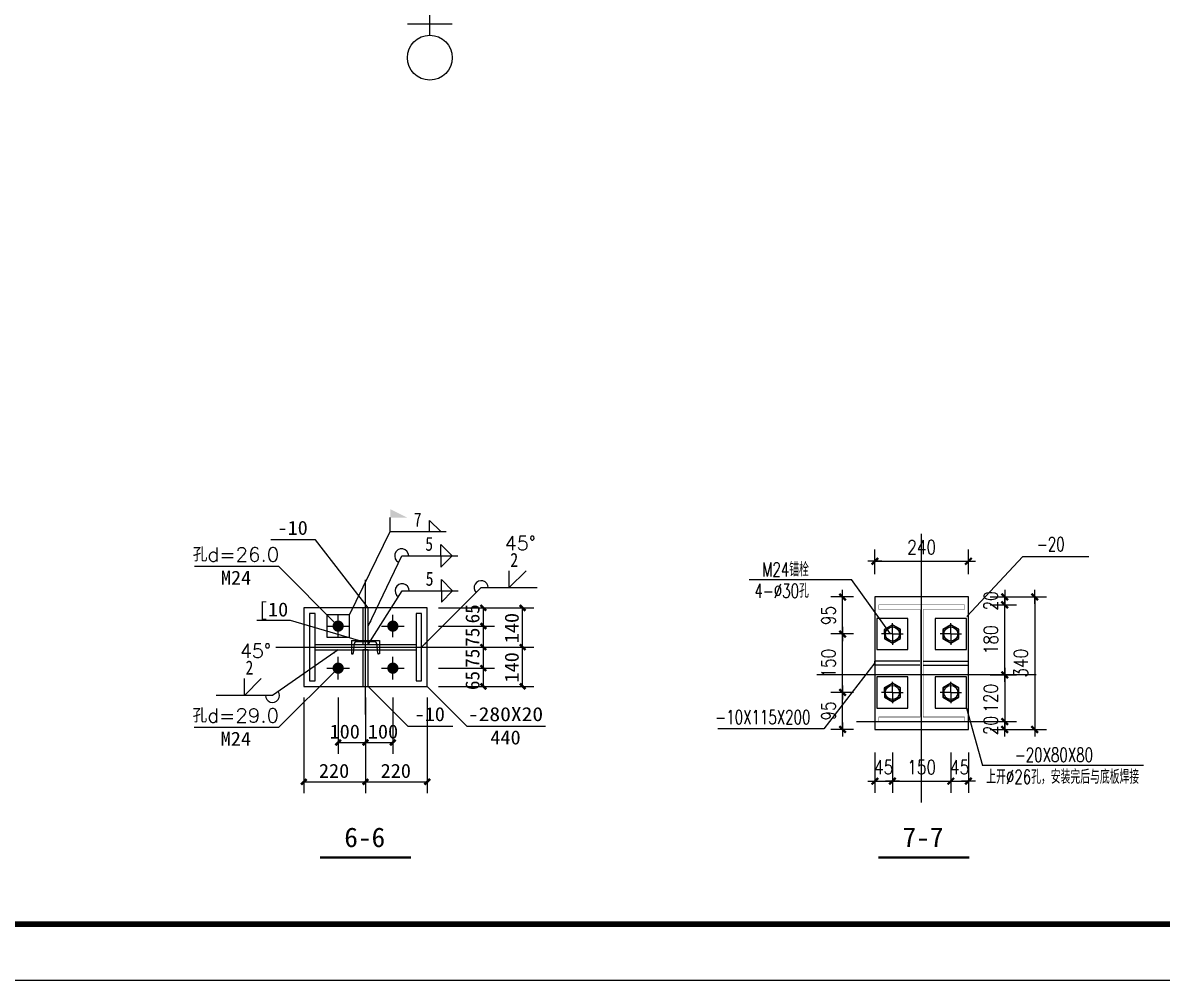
# Model space of a CAD drawing. Extents: x 36360094 to 36697644, y 75306 to 425482.
# Drawn here: x 36664272 to 36684577, y 337289 to 354354 of the extents above; entities that cross this region are included whole.
import ezdxf
from ezdxf.enums import TextEntityAlignment as Align

# ---------------------------------------------------------------- set-up
doc = ezdxf.new("R2010")
doc.units = 0
doc.header["$LTSCALE"] = 1000
doc.header["$MEASUREMENT"] = 0
doc.linetypes.add('DOTE', pattern=[2.42, 2, -0.2, 0.02, -0.2])
doc.layers.get('0').update_dxf_attribs({"linetype": 'CONTINUOUS'})
for name, color, linetype in [('10', 7, 'CONTINUOUS'), ('1000', 2, 'CONTINUOUS'), ('112', 253, 'CONTINUOUS'), ('AXIS', 3, 'CONTINUOUS'), ('DIM_SYMB', 3, 'CONTINUOUS'), ('PUB_TITLE', 4, 'CONTINUOUS'), ('字符串标注', 253, 'CONTINUOUS'), ('尺寸标注', 253, 'CONTINUOUS'), ('标注', 4, 'CONTINUOUS'), ('焊缝标注', 253, 'CONTINUOUS'), ('编号标注', 253, 'CONTINUOUS'), ('螺栓孔标注', 253, 'CONTINUOUS'), ('轴线', 253, 'CONTINUOUS'), ('钢板标注', 253, 'CONTINUOUS'), ('门窗', 4, 'CONTINUOUS')]:
    doc.layers.add(name, color=color, linetype=linetype)
doc.styles.add('_HZTXT', font='txt.shx', dxfattribs={"width": 0.8, "bigfont": 'hztxt.shx'})
doc.styles.add('DIM_FONT', font='SIMPLEX.shx', dxfattribs={"width": 0.8})
doc.styles.add('DX', font='romans.shx', dxfattribs={"bigfont": 'hztxt.shx'})

# ---------------------------------------------------------------- blocks, each defined once
blk = doc.blocks.new('_DIMX')
blk.add_line((-150, 0), (150, 0))
at = {"const_width": 50}
blk.add_lwpolyline([(-70, -70), (70, 70)], dxfattribs=at)

msp = doc.modelspace()

# ---------------------------------------------------------------- linework, layer by layer
for p, q in [((36680261.8, 342973.8, 916.7), (36679456.3, 342973.8, 916.7)), ((36679456.3, 342904.3, 916.7), (36679456.3, 342973.8, 916.7)), ((36680317.4, 342973.8, 916.7), (36681122.9, 342973.8, 916.7)), ((36681122.9, 342904.3, 916.7), (36681122.9, 342973.8, 916.7)), ((36680261.8, 342904.3, 916.7), (36679456.3, 342904.3, 916.7)), ((36680317.4, 342904.3, 916.7), (36681122.9, 342904.3, 916.7))]:
    msp.add_line(p, q)
at = {"elevation": 916.7}
msp.add_lwpolyline([(36681122.9, 341758.5), (36681122.9, 344119.6), (36679456.3, 344119.6), (36679456.3, 341758.5)], close=True, dxfattribs=at)
at = {"const_width": 6.94, "elevation": 916.7}
msp.add_lwpolyline([(36680261.8, 341980.7), (36679525.7, 341980.7), (36679525.7, 341897.4), (36681053.5, 341897.4), (36681053.5, 341980.7), (36680317.4, 341980.7), (36680317.4, 343897.4), (36681053.5, 343897.4), (36681053.5, 343980.7), (36679525.7, 343980.7), (36679525.7, 343897.4), (36680261.8, 343897.4)], close=True, dxfattribs=at)
at = {"color": 2, "elevation": 916.7}
for points in [[(36679624.6, 343541.9), (36679625.7, 343376.1), (36679769.8, 343294.1), (36679912.9, 343377.9), (36679911.8, 343543.7), (36679767.7, 343625.7)], [(36679631.6, 343537.9), (36679632.6, 343380.1), (36679769.7, 343302.1), (36679905.9, 343381.8), (36679904.9, 343539.6), (36679767.8, 343617.7)], [(36680666.3, 343541.9), (36680667.3, 343376.1), (36680811.5, 343294.1), (36680954.5, 343377.9), (36680953.5, 343543.7), (36680809.4, 343625.7)], [(36680673.3, 343537.9), (36680674.3, 343380.1), (36680811.4, 343302.1), (36680947.6, 343381.8), (36680946.6, 343539.6), (36680809.4, 343617.7)], [(36679624.6, 342500.2), (36679625.7, 342334.4), (36679769.8, 342252.4), (36679912.9, 342336.2), (36679911.8, 342502), (36679767.7, 342584)], [(36679631.6, 342496.2), (36679632.6, 342338.5), (36679769.7, 342260.4), (36679905.9, 342340.2), (36679904.9, 342497.9), (36679767.8, 342576)], [(36680666.3, 342500.2), (36680667.3, 342334.4), (36680811.5, 342252.4), (36680954.5, 342336.2), (36680953.5, 342502), (36680809.4, 342584)], [(36680673.3, 342496.2), (36680674.3, 342338.5), (36680811.4, 342260.4), (36680947.6, 342340.2), (36680946.6, 342497.9), (36680809.4, 342576)]]:
    msp.add_lwpolyline(points, close=True, dxfattribs=at)
for centre in [(36679768.8, 343459.9, 916.7), (36680810.4, 343459.9, 916.7), (36679768.8, 342418.2, 916.7), (36680810.4, 342418.2, 916.7)]:
    msp.add_circle(centre, 125)
at = {"layer": '10', "color": 7, "linetype": 'ByBlock'}
for p, q in [((36669892, 343400.5, 500), (36669892, 343800.5, 500)), ((36670867, 343400.5, 500), (36670867, 343800.5, 500)), ((36669692, 343600.5, 500), (36670092, 343600.5, 500)), ((36670667, 343600.5, 500), (36671067, 343600.5, 500)), ((36669892, 342650.5, 500), (36669892, 343050.5, 500)), ((36670867, 342650.5, 500), (36670867, 343050.5, 500)), ((36669692, 342850.5, 500), (36670092, 342850.5, 500)), ((36670667, 342850.5, 500), (36671067, 342850.5, 500))]:
    msp.add_line(p, q, dxfattribs=at)
at = {"layer": '10', "const_width": 100, "elevation": 500}
for points in [[(36669942, 343600.5, 1), (36669842, 343600.5, 1), (36669942, 343600.5, 1)], [(36670917, 343600.5, 1), (36670817, 343600.5, 1), (36670917, 343600.5, 1)], [(36669942, 342850.5, 1), (36669842, 342850.5, 1), (36669942, 342850.5, 1)], [(36670917, 342850.5, 1), (36670817, 342850.5, 1), (36670917, 342850.5, 1)]]:
    msp.add_lwpolyline(points, format="xyb", close=True, dxfattribs=at)
at = {"layer": '10', "const_width": 45, "elevation": 500}
for points in [[(36669569.5, 339475.5), (36671189.5, 339475.5)], [(36679518.2, 339475.5), (36681138.2, 339475.5)]]:
    msp.add_lwpolyline(points, dxfattribs=at)
at = {"layer": '1000', "elevation": 500}
for points in [[(36671479.5, 343925.5), (36669279.5, 343925.5)], [(36669279.5, 343925.5), (36669279.5, 342525.5)], [(36670092, 343800.5), (36669692, 343800.5)], [(36669692, 343800.5), (36669692, 343400.5)], [(36670092, 343400.5), (36670092, 343800.5)], [(36670429.5, 343925.5), (36670329.5, 343925.5)], [(36670329.5, 343925.5), (36670329.5, 343275.5)], [(36670429.5, 343275.5), (36670429.5, 343925.5)], [(36671479.5, 342525.5), (36671479.5, 343925.5)], [(36669692, 343400.5), (36670092, 343400.5)], [(36670329.5, 343275.5), (36670429.5, 343275.5)], [(36670429.5, 343175.5), (36670329.5, 343175.5)], [(36670329.5, 343175.5), (36670329.5, 342525.5)], [(36670429.5, 342525.5), (36670429.5, 343175.5)], [(36669279.5, 342525.5), (36671479.5, 342525.5)], [(36670329.5, 342525.5), (36670429.5, 342525.5)]]:
    msp.add_lwpolyline(points, dxfattribs=at)
at = {"layer": '112'}
msp.add_circle((36671525.7, 353732.5, 200), 400, dxfattribs=at)
at = {"layer": 'AXIS'}
for p, q in [((36679456.3, 344528.3, 500), (36679456.3, 344964.6, 500)), ((36681122.9, 344528.3, 500), (36681122.9, 344964.6, 500)), ((36679457.1, 344756.2, 500), (36681122.1, 344756.2, 500)), ((36679077.6, 344119.6, 916.7), (36678673.3, 344119.6, 916.7)), ((36678881.7, 343460.7, 916.7), (36678881.7, 344118.8, 916.7)), ((36681510.6, 344119.6, 916.7), (36681979, 344119.6, 916.7)), ((36681510.6, 343980.7, 916.7), (36681979, 343980.7, 916.7)), ((36681510.6, 343980.7, 916.7), (36681979, 343980.7, 916.7)), ((36681645, 344119.6, 916.7), (36682513.3, 344119.6, 916.7)), ((36681770.7, 344120.4, 916.7), (36681770.7, 344121.3, 916.7)), ((36681770.7, 343980.7, 916.7), (36681770.7, 344119.6, 916.7)), ((36681770.7, 342731.7, 916.7), (36681770.7, 343979.9, 916.7)), ((36681770.7, 343979.9, 916.7), (36681770.7, 343979, 916.7)), ((36682304.9, 344118.8, 916.7), (36682304.9, 341759.3, 916.7)), ((36679077.6, 343459.9, 916.7), (36678673.3, 343459.9, 916.7)), ((36679077.6, 343459.9, 916.7), (36678673.3, 343459.9, 916.7)), ((36678881.7, 342419, 916.7), (36678881.7, 343459, 916.7)), ((36681510.6, 342730.8, 916.7), (36681979, 342730.8, 916.7)), ((36681510.6, 342730.8, 916.7), (36681979, 342730.8, 916.7)), ((36681770.7, 342730, 916.7), (36681770.7, 341898.2, 916.7)), ((36679077.6, 342418.2, 916.7), (36678673.3, 342418.2, 916.7)), ((36679077.6, 342418.2, 916.7), (36678673.3, 342418.2, 916.7)), ((36678881.7, 341759.3, 916.7), (36678881.7, 342417.4, 916.7)), ((36679077.6, 341758.5, 916.7), (36678673.3, 341758.5, 916.7)), ((36681510.6, 341897.4, 916.7), (36681979, 341897.4, 916.7)), ((36681510.6, 341897.4, 916.7), (36681979, 341897.4, 916.7)), ((36681510.6, 341758.5, 916.7), (36681979, 341758.5, 916.7)), ((36681645, 341758.5, 916.7), (36682513.3, 341758.5, 916.7)), ((36681770.7, 341898.2, 916.7), (36681770.7, 341899, 916.7)), ((36681770.7, 341758.5, 916.7), (36681770.7, 341897.4, 916.7)), ((36681770.7, 341757.7, 916.7), (36681770.7, 341756.8, 916.7)), ((36679456.3, 341345.7, 500), (36679456.3, 340628.6, 500)), ((36679768.8, 341345.7, 916.7), (36679768.8, 340628.6, 916.7)), ((36679768.8, 341345.7, 500), (36679768.8, 340628.6, 500)), ((36680810.4, 341345.7, 916.7), (36680810.4, 340628.6, 916.7)), ((36680810.4, 341345.7, 500), (36680810.4, 340628.6, 500)), ((36681122.9, 341345.7, 500), (36681122.9, 340628.6, 500)), ((36679455.4, 340837, 500), (36679454.6, 340837, 500)), ((36679456.3, 340837, 500), (36679768.8, 340837, 500)), ((36679769.6, 340837, 916.7), (36680809.6, 340837, 916.7)), ((36679769.6, 340837, 500), (36679770.4, 340837, 500)), ((36680809.6, 340837, 500), (36680808.8, 340837, 500)), ((36680810.4, 340837, 500), (36681122.9, 340837, 500)), ((36681123.8, 340837, 500), (36681124.6, 340837, 500))]:
    msp.add_line(p, q, dxfattribs=at)
at = {"layer": 'DIM_SYMB', "linetype": 'DOTE'}
msp.add_line((36671525.7, 354132.5), (36671525.7, 376724), dxfattribs=at)
at = {"layer": 'DIM_SYMB'}
msp.add_line((36671925.7, 354332.5), (36671125.7, 354332.5), dxfattribs=at)
at = {"layer": 'PUB_TITLE'}
msp.add_lwpolyline([(36623344.3, 337288.6), (36697644.3, 337288.6), (36697644.3, 379288.6), (36623344.3, 379288.6)], close=True, dxfattribs=at)
at = {"layer": 'PUB_TITLE', "const_width": 100}
msp.add_lwpolyline([(36625844.3, 338288.6), (36696644.3, 338288.6), (36696644.3, 378288.6), (36625844.3, 378288.6)], close=True, dxfattribs=at)
at = {"layer": '字符串标注', "color": 253, "linetype": 'ByBlock'}
for p, q in [((36669042.1, 343702.3, 500), (36668442.1, 343702.3, 500)), ((36670254.5, 343345.5, 500), (36669042.1, 343702.3, 500))]:
    msp.add_line(p, q, dxfattribs=at)
at = {"layer": '字符串标注', "const_width": 10, "elevation": 500}
msp.add_lwpolyline([(36670259.5, 343345.5, 1), (36670249.5, 343345.5, 1), (36670259.5, 343345.5, 1)], format="xyb", close=True, dxfattribs=at)
at = {"layer": '尺寸标注', "color": 253, "linetype": 'ByBlock'}
for p, q in [((36671679.5, 343925.5, 500), (36672679.5, 343925.5, 500)), ((36671679.5, 343925.5, 500), (36673379.5, 343925.5, 500)), ((36671679.5, 343600.5, 500), (36672679.5, 343600.5, 500)), ((36671679.5, 343600.5, 500), (36672679.5, 343600.5, 500)), ((36671679.5, 343225.5, 500), (36672679.5, 343225.5, 500)), ((36671679.5, 343225.5, 500), (36672679.5, 343225.5, 500)), ((36671679.5, 343225.5, 500), (36673379.5, 343225.5, 500)), ((36671679.5, 343225.5, 500), (36673379.5, 343225.5, 500)), ((36671679.5, 342850.5, 500), (36672679.5, 342850.5, 500)), ((36671679.5, 342850.5, 500), (36672679.5, 342850.5, 500)), ((36671679.5, 342525.5, 500), (36672679.5, 342525.5, 500)), ((36671679.5, 342525.5, 500), (36673379.5, 342525.5, 500)), ((36669279.5, 342325.5, 500), (36669279.5, 340625.5, 500)), ((36669892, 342325.5, 500), (36669892, 341325.5, 500)), ((36670379.5, 342325.5, 500), (36670379.5, 341325.5, 500)), ((36670379.5, 342325.5, 500), (36670379.5, 341325.5, 500)), ((36670379.5, 342325.5, 500), (36670379.5, 340625.5, 500)), ((36670379.5, 342325.5, 500), (36670379.5, 340625.5, 500)), ((36670867, 342325.5, 500), (36670867, 341325.5, 500)), ((36671479.5, 342325.5, 500), (36671479.5, 340625.5, 500))]:
    msp.add_line(p, q, dxfattribs=at)
at = {"layer": '尺寸标注'}
for p, q in [((36672479.5, 343600.5, 500), (36672479.5, 343925.5, 500)), ((36673179.5, 343225.5, 500), (36673179.5, 343925.5, 500)), ((36672479.5, 343225.5, 500), (36672479.5, 343600.5, 500)), ((36672479.5, 342850.5, 500), (36672479.5, 343225.5, 500)), ((36673179.5, 342525.5, 500), (36673179.5, 343225.5, 500)), ((36672479.5, 342525.5, 500), (36672479.5, 342850.5, 500)), ((36669892, 341525.5, 500), (36670379.5, 341525.5, 500)), ((36670379.5, 341525.5, 500), (36670867, 341525.5, 500)), ((36669279.5, 340825.5, 500), (36670379.5, 340825.5, 500)), ((36670379.5, 340825.5, 500), (36671479.5, 340825.5, 500))]:
    msp.add_line(p, q, dxfattribs=at)
at = {"layer": '尺寸标注', "const_width": 45, "elevation": 500}
for points in [[(36672429.5, 343975.5), (36672529.5, 343875.5)], [(36673129.5, 343975.5), (36673229.5, 343875.5)], [(36672429.5, 343650.5), (36672529.5, 343550.5)], [(36672429.5, 343650.5), (36672529.5, 343550.5)], [(36672429.5, 343275.5), (36672529.5, 343175.5)], [(36672429.5, 343275.5), (36672529.5, 343175.5)], [(36673129.5, 343275.5), (36673229.5, 343175.5)], [(36673129.5, 343275.5), (36673229.5, 343175.5)], [(36672429.5, 342900.5), (36672529.5, 342800.5)], [(36672429.5, 342900.5), (36672529.5, 342800.5)], [(36672429.5, 342575.5), (36672529.5, 342475.5)], [(36673129.5, 342575.5), (36673229.5, 342475.5)], [(36669842, 341475.5), (36669942, 341575.5)], [(36670329.5, 341475.5), (36670429.5, 341575.5)], [(36670329.5, 341475.5), (36670429.5, 341575.5)], [(36670817, 341475.5), (36670917, 341575.5)], [(36669229.5, 340775.5), (36669329.5, 340875.5)], [(36670329.5, 340775.5), (36670429.5, 340875.5)], [(36670329.5, 340775.5), (36670429.5, 340875.5)], [(36671429.5, 340775.5), (36671529.5, 340875.5)]]:
    msp.add_lwpolyline(points, dxfattribs=at)
at = {"layer": '尺寸标注', "color": 3, "elevation": 500}
for points in [[(36669479.5, 343825.5), (36669379.5, 343825.5)], [(36669379.5, 343825.5), (36669379.5, 342625.5)], [(36669479.5, 342625.5), (36669479.5, 343825.5)], [(36671379.5, 343825.5), (36671279.5, 343825.5)], [(36671279.5, 343825.5), (36671279.5, 342625.5)], [(36671379.5, 342625.5), (36671379.5, 343825.5)], [(36669479.5, 343275.5), (36671279.5, 343275.5)], [(36669479.5, 343175.5), (36671279.5, 343175.5)], [(36669379.5, 342625.5), (36669479.5, 342625.5)], [(36671279.5, 342625.5), (36671379.5, 342625.5)]]:
    msp.add_lwpolyline(points, dxfattribs=at)
at = {"layer": '标注'}
for p, q in [((36681096.9, 343774.4, 916.7), (36682091.9, 344838.8, 916.7)), ((36682091.9, 344838.8, 916.7), (36683266.9, 344838.8, 916.7)), ((36677213.4, 344429.4, 916.7), (36679042.3, 344429.4, 916.7)), ((36679734, 343459.9, 916.7), (36679042.3, 344429.4, 916.7)), ((36679454.9, 342943, 916.7), (36678549.8, 341768, 916.7)), ((36681088.2, 342140.4, 916.7), (36681372.1, 341115.6, 916.7)), ((36678549.8, 341768, 916.7), (36676658.1, 341768, 916.7)), ((36684243, 341115.6, 916.7), (36681372.1, 341115.6, 916.7))]:
    msp.add_line(p, q, dxfattribs=at)
at = {"layer": '焊缝标注', "color": 253, "linetype": 'ByBlock'}
for p, q in [((36670819.5, 345284.8, 500), (36670819.5, 345534.8, 500)), ((36671519.5, 345484.8, 500), (36671719.5, 345284.8, 500)), ((36671519.5, 345284.8, 500), (36671519.5, 345484.8, 500)), ((36670819.5, 345284.8, 500), (36671819.5, 345284.8, 500)), ((36671723.9, 345052.8, 500), (36671923.9, 344852.8, 500)), ((36671723.9, 344852.8, 500), (36671723.9, 345052.8, 500)), ((36671023.9, 344852.8, 500), (36672023.9, 344852.8, 500)), ((36671723.9, 344652.8, 500), (36671923.9, 344852.8, 500)), ((36671723.9, 344852.8, 500), (36671723.9, 344652.8, 500)), ((36672940.6, 344285.7, 500), (36672940.6, 344585.7, 500)), ((36672940.6, 344285.7, 500), (36673240.6, 344585.7, 500)), ((36671731.7, 344430.1, 500), (36671931.7, 344230.1, 500)), ((36671731.7, 344230.1, 500), (36671731.7, 344430.1, 500)), ((36671031.7, 344230.1, 500), (36672031.7, 344230.1, 500)), ((36671731.7, 344030.1, 500), (36671931.7, 344230.1, 500)), ((36671731.7, 344230.1, 500), (36671731.7, 344030.1, 500)), ((36672440.6, 344285.7, 500), (36673440.6, 344285.7, 500)), ((36668220.6, 342366.1, 500), (36668220.6, 342666.1, 500)), ((36668220.6, 342366.1, 500), (36668520.6, 342666.1, 500)), ((36668720.6, 342366.1, 500), (36667720.6, 342366.1, 500))]:
    msp.add_line(p, q, dxfattribs=at)
at = {"layer": '焊缝标注'}
for p, q in [((36670092, 343800.5, 500), (36670819.5, 345284.8, 500)), ((36670429.5, 343600.5, 500), (36671023.9, 344852.8, 500)), ((36670429.5, 343275.5, 500), (36671031.7, 344230.1, 500)), ((36671379.5, 343225.5, 500), (36672440.6, 344285.7, 500)), ((36669892, 343175.5, 500), (36668720.6, 342366.1, 500))]:
    msp.add_line(p, q, dxfattribs=at)
for centre, start, end in [((36671023.9, 344852.8, 500), 0, 244.60914), ((36672440.6, 344285.7, 500), 0, 224.97719), ((36671031.7, 344230.1, 500), 0, 237.75263), ((36668720.6, 342366.1, 500), 179.99999, 34.64548)]:
    msp.add_arc(centre, 125, start, end, dxfattribs=at)
for points in [[(36670819.5, 345534.8, 500), (36671119.5, 345534.8, 500), (36670819.5, 345684.8, 500)], [(36670092, 343800.5, 500), (36670149.5, 343883.7, 500), (36670122.5, 343896.9, 500)], [(36670429.5, 343600.5, 500), (36670485.9, 343684.4, 500), (36670458.8, 343697.3, 500)], [(36670429.5, 343275.5, 500), (36670495.5, 343352.1, 500), (36670470.2, 343368.1, 500)], [(36669892, 343175.5, 500), (36669801.2, 343131, 500), (36669818.3, 343106.3, 500)], [(36671379.5, 343225.5, 500), (36671460.8, 343285.6, 500), (36671439.6, 343306.8, 500)]]:
    msp.add_solid(points, dxfattribs=at)
at = {"layer": '编号标注', "color": 7, "linetype": 'ByBlock'}
for p, q in [((36670379.5, 342025.5, 500), (36670379.5, 344425.5, 500)), ((36668779.5, 343225.5, 500), (36671979.5, 343225.5, 500))]:
    msp.add_line(p, q, dxfattribs=at)
at = {"layer": '螺栓孔标注', "color": 253, "linetype": 'ByBlock'}
for p, q in [((36668832.6, 344662.4, 500), (36667332.6, 344662.4, 500)), ((36669892, 343600.5, 500), (36668832.6, 344662.4, 500)), ((36669892, 342850.5, 500), (36668829.2, 341792, 500)), ((36668829.2, 341792, 500), (36667329.2, 341792, 500))]:
    msp.add_line(p, q, dxfattribs=at)
at = {"layer": '螺栓孔标注', "const_width": 10, "elevation": 500}
for points in [[(36669897, 343600.5, 1), (36669887, 343600.5, 1), (36669897, 343600.5, 1)], [(36669897, 342850.5, 1), (36669887, 342850.5, 1), (36669897, 342850.5, 1)]]:
    msp.add_lwpolyline(points, format="xyb", close=True, dxfattribs=at)
at = {"layer": '轴线'}
for p, q in [((36680289.6, 340454.2, 916.7), (36680289.6, 345244, 916.7)), ((36679768.8, 343459.9, 916.7), (36679768.8, 343651.7, 916.7)), ((36680810.4, 343459.9, 916.7), (36680810.4, 343651.7, 916.7)), ((36679768.8, 343459.9, 916.7), (36679577, 343459.9, 916.7)), ((36679768.8, 343459.9, 916.7), (36679960.5, 343459.9, 916.7)), ((36679768.8, 343459.9, 916.7), (36679768.8, 343268.1, 916.7)), ((36680810.4, 343459.9, 916.7), (36680618.6, 343459.9, 916.7)), ((36680810.4, 343459.9, 916.7), (36680810.4, 343268.1, 916.7)), ((36680810.4, 343459.9, 916.7), (36681002.2, 343459.9, 916.7)), ((36682332.6, 342730.8, 916.7), (36678423.6, 342730.8, 916.7)), ((36679768.8, 342418.2, 916.7), (36679768.8, 342610, 916.7)), ((36680810.4, 342418.2, 916.7), (36680810.4, 342610, 916.7)), ((36679768.8, 342418.2, 916.7), (36679577, 342418.2, 916.7)), ((36679768.8, 342418.2, 916.7), (36679768.8, 342226.4, 916.7)), ((36679768.8, 342418.2, 916.7), (36679960.5, 342418.2, 916.7)), ((36680810.4, 342418.2, 916.7), (36680618.6, 342418.2, 916.7)), ((36680810.4, 342418.2, 916.7), (36680810.4, 342226.4, 916.7)), ((36680810.4, 342418.2, 916.7), (36681002.2, 342418.2, 916.7)), ((36679131.7, 341897.4, 916.7), (36681623.9, 341897.4, 916.7))]:
    msp.add_line(p, q, dxfattribs=at)
at = {"layer": '钢板标注', "color": 253, "linetype": 'ByBlock'}
for p, q in [((36669491, 345137.4, 500), (36668691, 345137.4, 500)), ((36670429.5, 343925.5, 500), (36669491, 345137.4, 500)), ((36670429.5, 342525.5, 500), (36671134.6, 341816.4, 500)), ((36671479.5, 342525.5, 500), (36672184.6, 341816.4, 500)), ((36671134.6, 341816.4, 500), (36671934.6, 341816.4, 500)), ((36672184.6, 341816.4, 500), (36673584.6, 341816.4, 500))]:
    msp.add_line(p, q, dxfattribs=at)
at = {"layer": '钢板标注', "color": 1, "linetype": 'ByBlock'}
for p, q in [((36670129.5, 343345.5, 500), (36670129.5, 343105.5, 500)), ((36670129.5, 343345.5, 500), (36670629.5, 343345.5, 500)), ((36670180, 343292.6, 500), (36670160, 343118.7, 500)), ((36670549.8, 343319, 500), (36670209.2, 343319, 500)), ((36670599, 343118.7, 500), (36670579, 343292.6, 500)), ((36670629.5, 343345.5, 500), (36670629.5, 343105.5, 500)), ((36670129.5, 343105.5, 500), (36670148.1, 343105.5, 500)), ((36670629.5, 343105.5, 500), (36670610.9, 343105.5, 500))]:
    msp.add_line(p, q, dxfattribs=at)
at = {"layer": '钢板标注', "const_width": 10, "elevation": 500}
for points in [[(36670434.5, 343925.5, 1), (36670424.5, 343925.5, 1), (36670434.5, 343925.5, 1)], [(36670434.5, 342525.5, 1), (36670424.5, 342525.5, 1), (36670434.5, 342525.5, 1)], [(36671484.5, 342525.5, 1), (36671474.5, 342525.5, 1), (36671484.5, 342525.5, 1)]]:
    msp.add_lwpolyline(points, format="xyb", close=True, dxfattribs=at)
at = {"layer": '钢板标注'}
for centre, radius, start, end in [((36670211, 343287.7, 500), 31.4, 93.4084, 170.88102), ((36670548, 343287.7, 500), 31.4, 9.11901, 86.5916), ((36670148.8, 343116.8, 500), 11.3, 266.23474, 9.47566), ((36670610.2, 343116.8, 500), 11.3, 170.52434, 273.76527)]:
    msp.add_arc(centre, radius, start, end, dxfattribs=at)
at = {"layer": '门窗', "elevation": 916.7}
for points in [[(36680046.5, 343182.1), (36680046.5, 343737.7), (36679491, 343737.7), (36679491, 343182.1)], [(36681088.2, 343182.1), (36681088.2, 343737.7), (36680532.6, 343737.7), (36680532.6, 343182.1)], [(36680046.5, 342140.4), (36680046.5, 342696), (36679491, 342696), (36679491, 342140.4)], [(36681088.2, 342140.4), (36681088.2, 342696), (36680532.6, 342696), (36680532.6, 342140.4)]]:
    msp.add_lwpolyline(points, close=True, dxfattribs=at)

# ---------------------------------------------------------------- block references
at = {"layer": 'AXIS'}
for p, xscale, yscale, zscale, rotation in [((36679456.3, 344756.2, 500), 0.8333333283662796, 0.8333333283662796, 0.8333333283662796, 180), ((36678881.7, 344119.6, 916.7), 0.8333333330228925, 0.8333333330228925, 0.8333333330228925, 90), ((36681770.7, 344119.6, 916.7), 0.8333333330228925, 0.8333333330228925, 0.8333333330228925, 270), ((36682304.9, 344119.6, 916.7), 0.8333333330228925, 0.8333333330228925, 0.8333333330228925, 90), ((36681770.7, 343980.7, 916.7), 0.8333333330228925, 0.8333333330228925, 0.8333333330228925, 90), ((36681770.7, 343980.7, 916.7), 0.8333333330228925, 0.8333333330228925, 0.8333333330228925, 90), ((36678881.7, 343459.9, 916.7), 0.8333333330228925, 0.8333333330228925, 0.8333333330228925, 90), ((36678881.7, 343459.9, 916.7), 0.8333333330228925, 0.8333333330228925, 0.8333333330228925, 270), ((36681770.7, 342730.8, 916.7), 0.8333333330228925, 0.8333333330228925, 0.8333333330228925, 90), ((36681770.7, 342730.8, 916.7), 0.8333333330228925, 0.8333333330228925, 0.8333333330228925, 270), ((36678881.7, 342418.2, 916.7), 0.8333333330228925, 0.8333333330228925, 0.8333333330228925, 90), ((36678881.7, 342418.2, 916.7), 0.8333333330228925, 0.8333333330228925, 0.8333333330228925, 270), ((36681770.7, 341897.4, 916.7), 0.8333333330228925, 0.8333333330228925, 0.8333333330228925, 270), ((36681770.7, 341897.4, 916.7), 0.8333333330228925, 0.8333333330228925, 0.8333333330228925, 270), ((36678881.7, 341758.5, 916.7), 0.8333333330228925, 0.8333333330228925, 0.8333333330228925, 270), ((36681770.7, 341758.5, 916.7), 0.8333333330228925, 0.8333333330228925, 0.8333333330228925, 90), ((36682304.9, 341758.5, 916.7), 0.8333333330228925, 0.8333333330228925, 0.8333333330228925, 270), ((36679768.8, 340837, 916.7), 0.8333333283662796, 0.8333333283662796, 0.8333333283662796, 180), ((36679768.8, 340837, 500), 0.8333333283662796, 0.8333333283662796, 0.8333333283662796, 180), ((36681122.9, 340837, 500), 0.8333333283662796, 0.8333333283662796, 0.8333333283662796, 180)]:
    msp.add_blockref('_DIMX', p, dxfattribs=dict(at, xscale=xscale, yscale=yscale, zscale=zscale, rotation=rotation))
at = {"layer": 'AXIS', "xscale": 0.8333333283662796, "yscale": 0.8333333283662796, "zscale": 0.8333333283662796}
for p in [(36681122.9, 344756.2, 500), (36679456.3, 340837, 500), (36680810.4, 340837, 916.7), (36680810.4, 340837, 500)]:
    msp.add_blockref('_DIMX', p, dxfattribs=at)

# ---------------------------------------------------------------- texts
at = {"layer": '10', "width": 0.781076}
for s, p, p2 in [('6-6', (36670001.5, 339661, 500), (36670730.5, 339661, 500)), ('7-7', (36679950.2, 339661, 500), (36680679.2, 339661, 500))]:
    msp.add_text(s, height=350, dxfattribs=at).set_placement(p, p2, align=Align.FIT)
at = {"layer": 'AXIS', "color": 7, "char_height": 250, "attachment_point": 5, "style": 'DIM_FONT'}
for s, insert in [('\\A1;240', (36680289.6, 345006.2, 500)), ('\\A1;45', (36679612.5, 341087, 500)), ('\\A1;150', (36680289.6, 341087, 916.7)), ('\\A1;45', (36680966.7, 341087, 500))]:
    msp.add_mtext(s, dxfattribs=dict(at, insert=insert))
at = {"layer": 'AXIS', "color": 7, "char_height": 250, "attachment_point": 5, "rotation": 90, "style": 'DIM_FONT'}
for s, insert in [('\\A1;20', (36681520.7, 344050.2, 916.7)), ('\\A1;95', (36678631.7, 343789.7, 916.7)), ('\\A1;180', (36681520.7, 343355.8, 916.7)), ('\\A1;150', (36678631.7, 342939, 916.7)), ('\\A1;340', (36682054.9, 342939, 916.7)), ('\\A1;120', (36681520.7, 342314.1, 916.7)), ('\\A1;95', (36678631.7, 342088.3, 916.7)), ('\\A1;20', (36681520.7, 341827.9, 916.7))]:
    msp.add_mtext(s, dxfattribs=dict(at, insert=insert))
at = {"layer": '字符串标注', "width": 1.178174}
msp.add_text('[10', height=250, dxfattribs=at).set_placement((36668462.1, 343772.3, 500), (36669002.1, 343772.3, 500), align=Align.FIT)
at = {"layer": '尺寸标注'}
for s, width, p, p2 in [('65', 0.816, (36672409.5, 343649.3, 500), (36672409.5, 343989.3, 500)), ('140', 0.996923, (36673109.5, 343295.5, 500), (36673109.5, 343835.5, 500)), ('75', 0.816, (36672409.5, 343233, 500), (36672409.5, 343573, 500)), ('75', 0.816, (36672409.5, 342858, 500), (36672409.5, 343198, 500)), ('140', 0.996923, (36673109.5, 342595.5, 500), (36673109.5, 343135.5, 500)), ('65', 0.816, (36672409.5, 342460.7, 500), (36672409.5, 342800.7, 500))]:
    msp.add_text(s, height=250, rotation=90, dxfattribs=dict(at, width=width)).set_placement(p, p2, align=Align.FIT)
for s, width, p, p2 in [('100', 1.079993, (36669739, 341595.5, 500), (36670279, 341595.5, 500)), ('100', 1.079993, (36670421.1, 341595.5, 500), (36670961.1, 341595.5, 500)), ('220', 0.863994, (36669549.5, 340895.5, 500), (36670089.5, 340895.5, 500)), ('220', 0.863994, (36670649.5, 340895.5, 500), (36671189.5, 340895.5, 500))]:
    msp.add_text(s, height=250, dxfattribs=dict(at, width=width)).set_placement(p, p2, align=Align.FIT)
at = {"layer": '标注', "style": 'DX', "width": 0.7}
for s, p in [('-20', (36682342.9, 344936, 916.7)), ('M24锚栓', (36677449.9, 344485.4, 916.7)), ('4-%%C30孔', (36677309.8, 344106.9, 916.7)), ('-10X115X200', (36676612.9, 341852.6, 916.7)), ('-20X80X80', (36681949.1, 341182.8, 916.7)), ('上开%%C26孔，安装完后与底板焊接', (36681441.3, 340789.2, 916.7))]:
    msp.add_text(s, height=250, dxfattribs=at).set_placement(p)
at = {"layer": '焊缝标注'}
for s, width, p, p2 in [('7', 0.840015, (36671239.5, 345374.8, 500), (36671379.5, 345374.8, 500)), ('5', 0.840015, (36671443.9, 344942.8, 500), (36671583.9, 344942.8, 500)), ('2', 0.839978, (36672960.6, 344655.7, 500), (36673100.6, 344655.7, 500)), ('5', 0.839978, (36671451.7, 344320.1, 500), (36671591.7, 344320.1, 500)), ('2', 0.839978, (36668240.6, 342736.1, 500), (36668380.6, 342736.1, 500))]:
    msp.add_text(s, height=250, dxfattribs=dict(at, width=width)).set_placement(p, p2, align=Align.FIT)
at = {"layer": '焊缝标注', "style": 'DIM_FONT'}
for p in [(36672860.6, 344955.7, 500), (36668140.6, 343036.1, 500)]:
    msp.add_text('45°', height=250, dxfattribs=at).set_placement(p)
at = {"layer": '螺栓孔标注', "style": '_HZTXT'}
for s, width, p, p2 in [('孔d=26.0', 1.056002, (36667302.6, 344752.4, 500), (36668842.6, 344752.4, 500)), ('孔d=29.0', 1.055997, (36667299.2, 341882, 500), (36668839.2, 341882, 500))]:
    msp.add_text(s, height=250, dxfattribs=dict(at, width=width)).set_placement(p, p2, align=Align.FIT)
at = {"layer": '螺栓孔标注'}
for width, p, p2 in [(0.810004, (36667802.6, 344337.4, 500), (36668342.6, 344337.4, 500)), (0.809995, (36667799.2, 341467, 500), (36668339.2, 341467, 500))]:
    msp.add_text('M24', height=250, dxfattribs=dict(at, width=width)).set_placement(p, p2, align=Align.FIT)
at = {"layer": '钢板标注'}
for s, width, p, p2 in [('-10', 0.996928, (36668811, 345227.4, 500), (36669351, 345227.4, 500)), ('-10', 0.996916, (36671254.6, 341906.4, 500), (36671794.6, 341906.4, 500)), ('-280X20', 0.846313, (36672204.6, 341906.4, 500), (36673544.6, 341906.4, 500)), ('440', 0.863994, (36672604.6, 341491.4, 500), (36673144.6, 341491.4, 500))]:
    msp.add_text(s, height=250, dxfattribs=dict(at, width=width)).set_placement(p, p2, align=Align.FIT)

doc.saveas('drawing.dxf')
